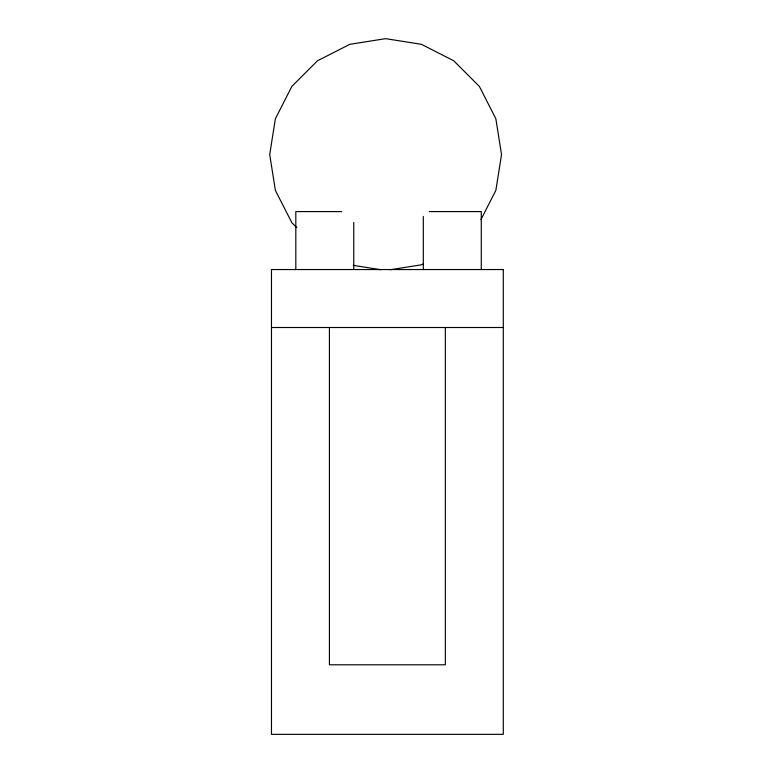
<?xml version="1.0" encoding="UTF-8"?>
<svg xmlns="http://www.w3.org/2000/svg" width="773" height="773" viewBox="0 0 773 773"><rect width="100%" height="100%" fill="white"/><g stroke="black" fill="none" stroke-linecap="round" stroke-linejoin="round"><path stroke-width="1.16" d="M480.98 219.561L495.851 190.38L501.532 154.561L495.851 118.742L479.386 86.431L453.751 60.787L421.44 44.322L385.621 38.65L349.802 44.322L317.49 60.787L291.846 86.431L275.381 118.742L269.709 154.561L275.381 190.38L291.846 222.692L296.803 227.658M423.517 263.738L421.44 264.801L390.239 269.738M341.695 211.589L295.817 211.589L295.817 269.545M429.353 211.589L481.27 211.589L481.27 269.545M271.468 327.501L503.291 327.501M353.261 265.352L380.992 269.738M445.335 327.501L445.335 664.799L329.424 664.799L329.424 327.501M423.314 216.421L423.314 269.545M353.773 222.46L353.773 269.545M503.291 269.545L271.468 269.545L271.468 734.35L503.291 734.35L503.291 269.545"/></g></svg>
